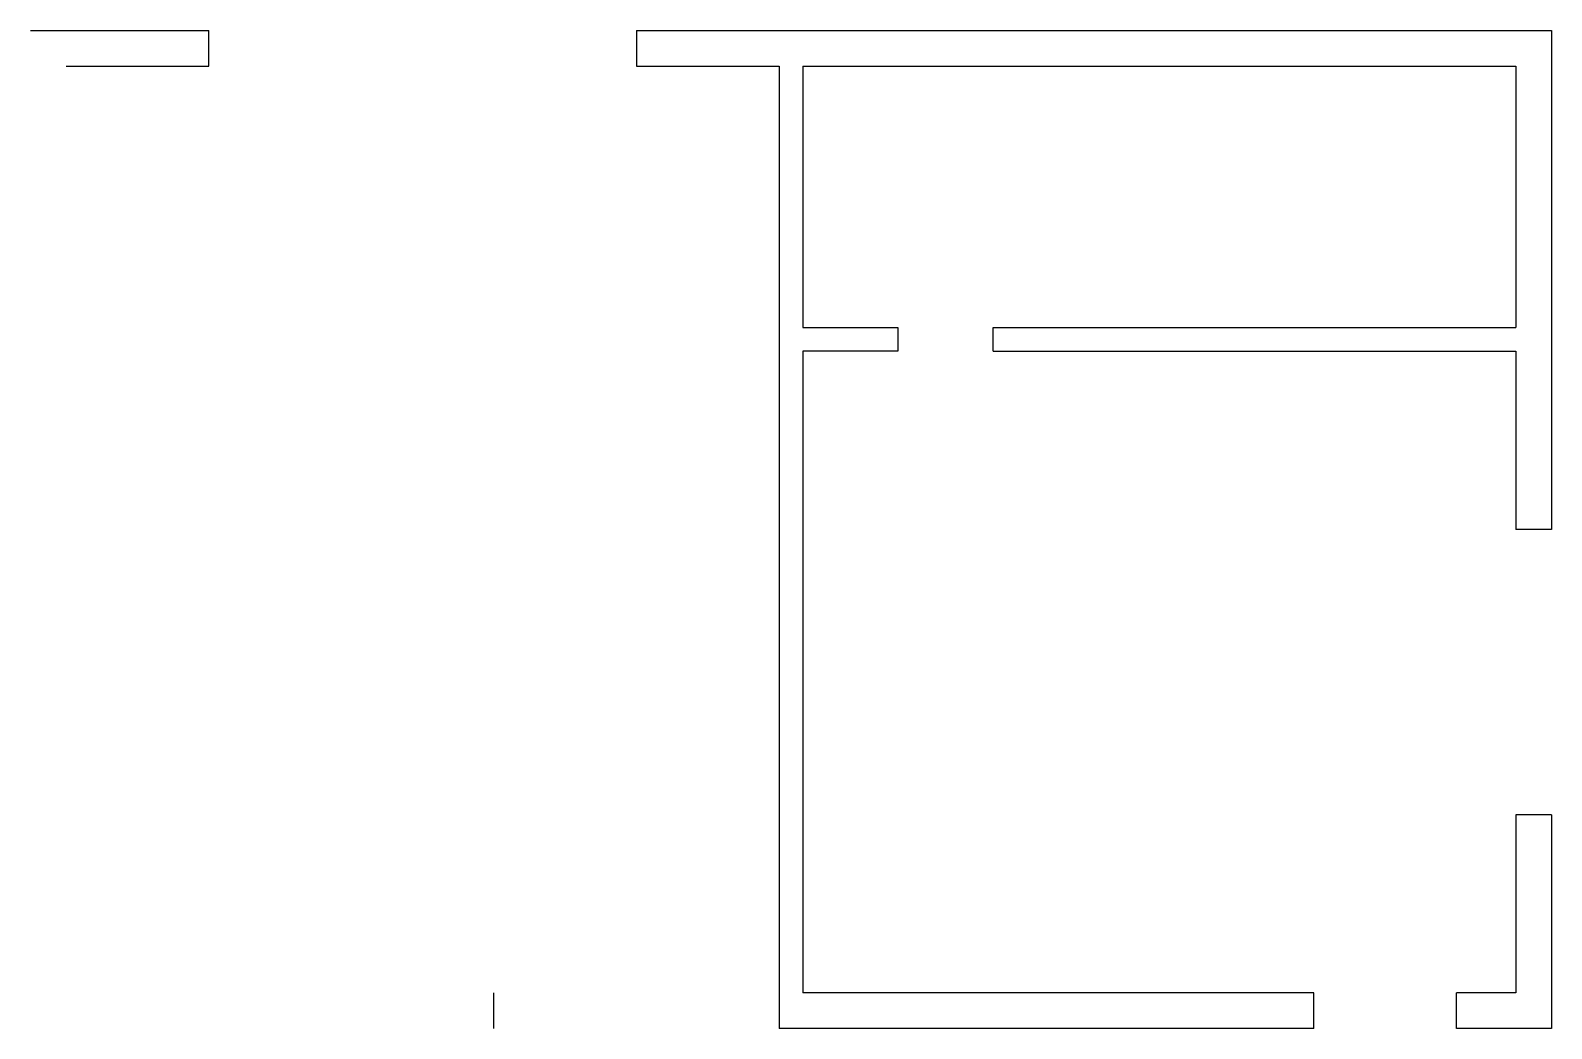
# Model space of a CAD drawing. Header units: metres. Extents: x 0 to 6.4, y -4.2 to 0.
import ezdxf

# ---------------------------------------------------------------- set-up
doc = ezdxf.new("R2010")
doc.units = ezdxf.units.M
doc.layers.add('Muros', color=220, linetype='Continuous')

msp = doc.modelspace()

# ---------------------------------------------------------------- linework, layer by layer
at = {"layer": 'Muros'}
for p, q in [((0, 0), (0.75, 0)), ((0.75, -0.15), (0.75, 0)), ((2.55, 0), (2.55, -0.15)), ((2.55, 0), (6.4, 0)), ((6.4, 0), (6.4, -2.1)), ((0.15, -0.15), (0.75, -0.15)), ((2.55, -0.15), (3.15, -0.15)), ((3.15, -0.15), (3.15, -4.2)), ((3.25, -0.15), (6.25, -0.15)), ((3.25, -0.15), (3.25, -1.25)), ((6.25, -0.15), (6.25, -1.25)), ((3.25, -1.25), (3.65, -1.25)), ((3.65, -1.25), (3.65, -1.35)), ((4.05, -1.35), (4.05, -1.25)), ((4.05, -1.25), (6.25, -1.25)), ((3.65, -1.35), (3.25, -1.35)), ((3.25, -1.35), (3.25, -4.05)), ((4.05, -1.35), (6.25, -1.35)), ((6.25, -1.35), (6.25, -2.1)), ((6.4, -2.1), (6.25, -2.1)), ((6.4, -3.3), (6.25, -3.3)), ((6.25, -3.3), (6.25, -4.05)), ((6.4, -3.3), (6.4, -4.2)), ((1.95, -4.2), (1.95, -4.05)), ((5.4, -4.05), (3.25, -4.05)), ((5.4, -4.2), (5.4, -4.05)), ((6.25, -4.05), (6, -4.05)), ((6, -4.2), (6, -4.05)), ((5.4, -4.2), (3.15, -4.2)), ((6.4, -4.2), (6, -4.2))]:
    msp.add_line(p, q, dxfattribs=at)

doc.saveas('drawing.dxf')
